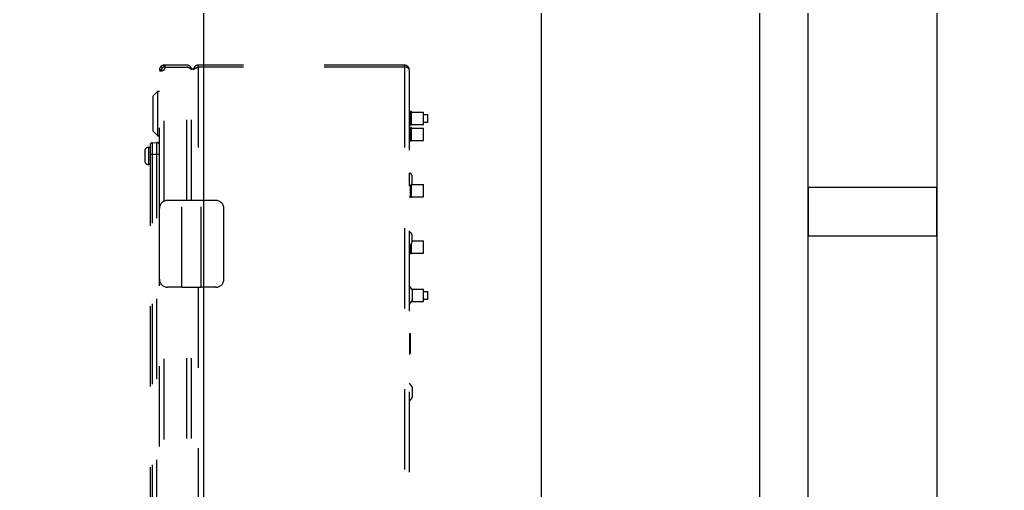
# Model space of a CAD drawing. Header units: millimetres. Extents: x 17886 to 18265, y -8727 to -7321.
# Drawn here: x 17959.11 to 17965.23, y -7871.63 to -7868.71 of the extents above; entities that cross this region are included whole.
import ezdxf

# ---------------------------------------------------------------- set-up
doc = ezdxf.new("R2010")
doc.units = ezdxf.units.MM
doc.linetypes.add('EPL_DASH', pattern=[1, 0.5, -0.5])
for name, color, linetype in [('0863279_L_DXF_CONTINUOUS_LINE', 7, 'Continuous'), ('1663777_DXF_CONTINUOUS_LINE', 7, 'Continuous'), ('1694481_CP01DXF_CONTINUOUS_LINE', 7, 'Continuous'), ('2035398_DXF_CONTINUOUS_LINE', 7, 'Continuous'), ('2275829_DKREDXF_CONTINUOUS_LINE', 7, 'Continuous'), ('2606682_CP02DXF_CONTINUOUS_LINE', 7, 'Continuous'), ('2661570_DKREDXF_CONTINUOUS_LINE', 7, 'Continuous'), ('3490706_DXF_CONTINUOUS_LINE', 7, 'Continuous'), ('3490709_DXF_CONTINUOUS_LINE', 7, 'Continuous'), ('3496808_DXF_CONTINUOUS_LINE', 7, 'Continuous'), ('3E4304_DXF_CONTINUOUS_LINE', 7, 'Continuous'), ('5P0798_BM01_DXF_CONTINUOUS_LINE', 7, 'Continuous')]:
    doc.layers.add(name, color=color, linetype=linetype)
doc.layers.add('CRTANJE', color=4, linetype='Continuous', lineweight=30)

msp = doc.modelspace()

# ---------------------------------------------------------------- linework, layer by layer
at = {"color": 6}
for points in [[(17964.00618, -7860.90246), (17954.00618, -7860.90246), (17954.00618, -7878.90246), (17964.00618, -7878.90246)], [(17965.30618, -7860.90246), (17964.80618, -7860.90246), (17964.80618, -7880.90246), (17965.30618, -7880.90246)], [(17963.70618, -7861.20246), (17954.30618, -7861.20246), (17954.30618, -7878.60246), (17963.70618, -7878.60246)], [(17964.00618, -7869.75246), (17964.00618, -7870.05246), (17964.80618, -7870.05246), (17964.80618, -7869.75246)]]:
    msp.add_lwpolyline(points, close=True, dxfattribs=at)
at = {"layer": '0863279_L_DXF_CONTINUOUS_LINE', "color": 7, "linetype": 'EPL_DASH'}
for p, q in [((17961.6172, -7869.29831), (17961.64509, -7869.29831)), ((17961.64509, -7869.34661), (17961.64509, -7869.29831)), ((17961.6172, -7869.34661), (17961.64509, -7869.34661)), ((17961.6172, -7870.39831), (17961.64509, -7870.39831)), ((17961.64509, -7870.44661), (17961.64509, -7870.39831)), ((17961.6172, -7870.44661), (17961.64509, -7870.44661))]:
    msp.add_line(p, q, dxfattribs=at)
at = {"layer": '1663777_DXF_CONTINUOUS_LINE', "color": 7, "linetype": 'EPL_DASH'}
for p, q in [((17959.919, -7869.50396), (17959.911, -7869.50396)), ((17959.911, -7869.60896), (17959.911, -7869.50396)), ((17959.886, -7869.52646), (17959.886, -7869.58646)), ((17959.919, -7869.60896), (17959.911, -7869.60896))]:
    msp.add_line(p, q, dxfattribs=at)
for centre, start, end in [((17959.90862, -7869.52646), 83.974425, 180), ((17959.90862, -7869.58646), 180, 276.025575)]:
    msp.add_arc(centre, 0.02263, start, end, dxfattribs=at)
at = {"layer": '1694481_CP01DXF_CONTINUOUS_LINE', "color": 7, "linetype": 'EPL_DASH'}
for p, q in [((17959.9774, -7870.32246), (17959.9774, -7869.88246)), ((17960.1174, -7869.83246), (17960.0274, -7869.83246)), ((17960.2374, -7869.83246), (17960.1174, -7869.83246)), ((17960.1174, -7870.37246), (17960.1174, -7869.83246)), ((17960.3274, -7869.83246), (17960.2374, -7869.83246)), ((17960.2374, -7870.37246), (17960.2374, -7869.83246)), ((17960.3774, -7870.32246), (17960.3774, -7869.88246)), ((17960.1174, -7870.37246), (17960.0274, -7870.37246)), ((17960.1174, -7870.37246), (17960.2374, -7870.37246)), ((17960.3274, -7870.37246), (17960.2374, -7870.37246))]:
    msp.add_line(p, q, dxfattribs=at)
for centre, start, end in [((17960.0274, -7869.88246), 90, 180), ((17960.3274, -7869.88246), 0, 90), ((17960.0274, -7870.32246), 180, 270), ((17960.3274, -7870.32246), 270, 0)]:
    msp.add_arc(centre, 0.05, start, end, dxfattribs=at)
at = {"layer": '2035398_DXF_CONTINUOUS_LINE', "color": 7, "linetype": 'EPL_DASH'}
for p, q in [((17961.5292, -7869.28486), (17961.5372, -7869.28486)), ((17961.5422, -7869.27986), (17961.5372, -7869.27986)), ((17961.5372, -7869.36506), (17961.5372, -7869.27986)), ((17961.5422, -7869.36506), (17961.5422, -7869.27986)), ((17961.5422, -7869.28486), (17961.6172, -7869.28486)), ((17961.6172, -7869.36006), (17961.6172, -7869.28486)), ((17961.5292, -7869.36006), (17961.5372, -7869.36006)), ((17961.5292, -7869.38486), (17961.5372, -7869.38486)), ((17961.5422, -7869.36506), (17961.5372, -7869.36506)), ((17961.5422, -7869.37986), (17961.5372, -7869.37986)), ((17961.5372, -7869.46506), (17961.5372, -7869.37986)), ((17961.5422, -7869.36006), (17961.6172, -7869.36006)), ((17961.5422, -7869.46506), (17961.5422, -7869.37986)), ((17961.5422, -7869.38486), (17961.6172, -7869.38486)), ((17961.6172, -7869.46006), (17961.6172, -7869.38486)), ((17961.5292, -7869.46006), (17961.5372, -7869.46006)), ((17961.5422, -7869.46006), (17961.6172, -7869.46006)), ((17961.5422, -7869.46506), (17961.5372, -7869.46506)), ((17961.5372, -7869.81506), (17961.5372, -7869.74052)), ((17961.5422, -7869.81506), (17961.5422, -7869.73556)), ((17961.54257, -7869.73486), (17961.6172, -7869.73486)), ((17961.6172, -7869.81006), (17961.6172, -7869.73486)), ((17961.5292, -7869.81006), (17961.5372, -7869.81006)), ((17961.5422, -7869.81506), (17961.5372, -7869.81506)), ((17961.5422, -7869.81006), (17961.6172, -7869.81006)), ((17961.5372, -7870.16506), (17961.5372, -7870.10852)), ((17961.5422, -7870.16506), (17961.5422, -7870.10356)), ((17961.5442, -7870.08486), (17961.6172, -7870.08486)), ((17961.6172, -7870.16006), (17961.6172, -7870.08486)), ((17961.5292, -7870.16006), (17961.5372, -7870.16006)), ((17961.5422, -7870.16506), (17961.5372, -7870.16506)), ((17961.5422, -7870.16006), (17961.6172, -7870.16006)), ((17961.5422, -7870.37986), (17961.53912, -7870.37986)), ((17961.5422, -7870.37986), (17961.5422, -7870.38371)), ((17961.54312, -7870.38486), (17961.6172, -7870.38486)), ((17961.6172, -7870.46006), (17961.6172, -7870.38486)), ((17961.5422, -7870.46506), (17961.53912, -7870.46506)), ((17961.5422, -7870.46506), (17961.5422, -7870.46121)), ((17961.54312, -7870.46006), (17961.6172, -7870.46006))]:
    msp.add_line(p, q, dxfattribs=at)
at = {"layer": '2275829_DKREDXF_CONTINUOUS_LINE', "color": 7, "linetype": 'EPL_DASH'}
for p, q in [((17959.919, -7869.48975), (17959.919, -7871.92716)), ((17959.93321, -7869.47477), (17959.96161, -7869.47329)), ((17959.93321, -7869.47477), (17959.96161, -7869.47329)), ((17959.93321, -7869.47477), (17959.93321, -7871.94214)), ((17959.96161, -7871.94363), (17959.96161, -7869.47329)), ((17959.9774, -7869.54746), (17959.919, -7869.54746))]:
    msp.add_line(p, q, dxfattribs=at)
for centre, start, end in [((17959.934, -7869.48975), 93, 180), ((17959.9624, -7869.48827), 0, 93)]:
    msp.add_arc(centre, 0.015, start, end, dxfattribs=at)
at = {"layer": '2606682_CP02DXF_CONTINUOUS_LINE', "color": 7, "linetype": 'EPL_DASH'}
for p, q in [((17961.5302, -7869.74246), (17961.5302, -7869.66246)), ((17961.5442, -7869.67646), (17961.5442, -7869.72846)), ((17961.5302, -7870.11046), (17961.5302, -7870.03046)), ((17961.5442, -7870.04446), (17961.5442, -7870.09646))]:
    msp.add_line(p, q, dxfattribs=at)
for centre, start, end in [((17961.5302, -7869.67646), 360, 90), ((17961.5302, -7869.72846), 270, 0), ((17961.5302, -7870.04446), 360, 90), ((17961.5302, -7870.09646), 270, 0)]:
    msp.add_arc(centre, 0.014, start, end, dxfattribs=at)
at = {"layer": '2661570_DKREDXF_CONTINUOUS_LINE', "color": 7, "linetype": 'EPL_DASH'}
for p, q in [((17959.9374, -7869.18246), (17959.9674, -7869.15416)), ((17959.9674, -7869.15416), (17959.9774, -7869.15416)), ((17959.9674, -7869.43076), (17959.9674, -7869.15416)), ((17959.9374, -7869.40246), (17959.9374, -7869.18246)), ((17959.9374, -7869.40246), (17959.9674, -7869.43076)), ((17959.9674, -7869.43076), (17959.9774, -7869.43076))]:
    msp.add_line(p, q, dxfattribs=at)
at = {"layer": '3490706_DXF_CONTINUOUS_LINE', "color": 3, "linetype": 'EPL_DASH'}
for p, q in [((17961.5002, -7868.99246), (17960.2182, -7868.99246)), ((17961.5002, -7869.00446), (17960.2182, -7869.00446)), ((17960.2182, -7869.00446), (17960.2182, -7869.83246)), ((17961.5002, -7869.00446), (17961.5002, -7876.45246)), ((17961.5292, -7869.02146), (17961.5292, -7876.45246)), ((17960.2182, -7870.37246), (17960.2182, -7873.31246))]:
    msp.add_line(p, q, dxfattribs=at)
at = {"layer": '3490706_DXF_CONTINUOUS_LINE', "color": 7, "linetype": 'EPL_DASH'}
for p, q in [((17960.2182, -7869.00446), (17960.2182, -7868.99246)), ((17961.5002, -7869.00446), (17961.5002, -7868.99246))]:
    msp.add_line(p, q, dxfattribs=at)
at = {"layer": '3490706_DXF_CONTINUOUS_LINE', "color": 3, "linetype": 'EPL_DASH'}
for centre, radius, start, end in [((17960.2182, -7869.02146), 0.029, 90, 167.586207), ((17960.28596, -7869.20395), 0.21056, 111.715629, 111.998417), ((17961.5002, -7869.02146), 0.029, 0, 90)]:
    msp.add_arc(centre, radius, start, end, dxfattribs=at)
for points, knots in [([(17960.1892, -7869.02146), (17960.1892, -7869.02073), (17960.18969, -7869.01909), (17960.19077, -7869.01783), (17960.19141, -7869.0172)], [0, 0, 0, 0, 0.4488429, 1, 1, 1, 1]), ([(17960.19141, -7869.0172), (17960.19172, -7869.0169), (17960.19241, -7869.01629), (17960.19315, -7869.01574), (17960.19354, -7869.01546)], [0, 0, 0, 0, 0.4766154, 1, 1, 1, 1]), ([(17960.19354, -7869.01546), (17960.19416, -7869.01502), (17960.19552, -7869.01414), (17960.19694, -7869.01336), (17960.19769, -7869.01296)], [0, 0, 0, 0, 0.4733564, 1, 1, 1, 1])]:
    msp.add_open_spline(points, degree=3, knots=knots, dxfattribs=at)
for points in [[(17960.19769, -7869.01296), (17960.20073, -7869.01135), (17960.2039, -7869.01), (17960.20709, -7869.00871)], [(17960.20805, -7869.00833), (17960.21141, -7869.00699), (17960.21481, -7869.00572), (17960.2182, -7869.00446)], [(17961.51055, -7869.00558), (17961.50716, -7869.00482), (17961.50367, -7869.00448), (17961.5002, -7869.00446)], [(17961.52484, -7869.0125), (17961.521, -7869.00886), (17961.51571, -7869.00673), (17961.51055, -7869.00558)], [(17961.5292, -7869.02146), (17961.5292, -7869.01814), (17961.52725, -7869.01478), (17961.52484, -7869.0125)]]:
    msp.add_open_spline(points, degree=3, dxfattribs=at)
at = {"layer": '3490709_DXF_CONTINUOUS_LINE', "color": 7, "linetype": 'EPL_DASH'}
for p, q in [((17959.98944, -7869.02146), (17959.9774, -7869.02146)), ((17959.9774, -7869.88246), (17959.9774, -7869.02146)), ((17959.99448, -7869.00934), (17959.98606, -7869.00079)), ((17960.1484, -7868.99246), (17960.0064, -7868.99246)), ((17960.0064, -7869.00446), (17960.0064, -7868.99246)), ((17960.0064, -7869.83726), (17960.0064, -7869.02027)), ((17960.01301, -7869.00446), (17960.01301, -7868.99246)), ((17960.01301, -7869.00446), (17960.1484, -7869.00446)), ((17960.1484, -7869.83246), (17960.1484, -7868.99246)), ((17959.9774, -7873.36246), (17959.9774, -7870.32246)), ((17960.0064, -7873.31726), (17960.0064, -7870.36766)), ((17960.1484, -7873.31246), (17960.1484, -7870.37246))]:
    msp.add_line(p, q, dxfattribs=at)
at = {"layer": '3490709_DXF_CONTINUOUS_LINE', "color": 3, "linetype": 'EPL_DASH'}
msp.add_line((17960.01301, -7869.00446), (17960.0064, -7869.00446), dxfattribs=at)
at = {"layer": '3490709_DXF_CONTINUOUS_LINE', "color": 7, "linetype": 'EPL_DASH'}
for centre, radius, start, end in [((17960.0064, -7869.02146), 0.029, 90, 180), ((17959.98509, -7868.99583), 0.03194, 277.525729, 282.141119), ((17959.98399, -7868.99074), 0.03714, 282.145355, 295.332455), ((17959.98902, -7869.00371), 0.024, 316.390915, 358.221158), ((17960.1484, -7869.02146), 0.029, 18.014758, 90), ((17960.07275, -7869.22363), 0.23176, 68.062837, 68.586336)]:
    msp.add_arc(centre, radius, start, end, dxfattribs=at)
at = {"layer": '3490709_DXF_CONTINUOUS_LINE', "color": 3, "linetype": 'EPL_DASH'}
for centre, start, end in [((17960.0064, -7869.02146), 90, 180), ((17960.1484, -7869.02146), 49.819812, 90)]:
    msp.add_arc(centre, 0.017, start, end, dxfattribs=at)
at = {"layer": '3490709_DXF_CONTINUOUS_LINE', "color": 7, "linetype": 'EPL_DASH'}
for points, knots in [([(17959.97747, -7869.02146), (17959.97765, -7869.02321), (17959.97953, -7869.02733), (17959.98394, -7869.02772), (17959.98607, -7869.02771)], [0, 0, 0, 0, 0.4531585, 1, 1, 1, 1]), ([(17959.98607, -7869.02771), (17959.98659, -7869.02771), (17959.98766, -7869.02767), (17959.98872, -7869.02756), (17959.98927, -7869.02749)], [0, 0, 0, 0, 0.4841075, 1, 1, 1, 1]), ([(17960.17187, -7869.01466), (17960.17102, -7869.01413), (17960.167, -7869.01182), (17960.16271, -7869.01), (17960.15933, -7869.00864)], [0, 0, 0, 0, 0.2150628, 1, 1, 1, 1]), ([(17960.1774, -7869.02146), (17960.1774, -7869.02088), (17960.17666, -7869.01787), (17960.17391, -7869.01596), (17960.17187, -7869.01466)], [0, 0, 0, 0, 0.1929391, 1, 1, 1, 1])]:
    msp.add_open_spline(points, degree=3, knots=knots, dxfattribs=at)
at = {"layer": '3490709_DXF_CONTINUOUS_LINE', "color": 3, "linetype": 'EPL_DASH'}
msp.add_open_spline([(17959.98944, -7869.02146), (17959.98956, -7869.02356), (17959.99022, -7869.02621), (17959.99208, -7869.02718)], degree=3, dxfattribs=at)
at = {"layer": '3490709_DXF_CONTINUOUS_LINE', "color": 7, "linetype": 'EPL_DASH'}
for points in [[(17959.99988, -7869.02431), (17960.00219, -7869.02322), (17960.00441, -7869.02188), (17960.0064, -7869.02027)], [(17960.15737, -7869.00786), (17960.15439, -7869.00669), (17960.15139, -7869.00558), (17960.1484, -7869.00446)]]:
    msp.add_open_spline(points, degree=3, dxfattribs=at)
at = {"layer": '3496808_DXF_CONTINUOUS_LINE', "color": 7, "linetype": 'EPL_DASH'}
for p, q in [((17961.5296, -7870.36796), (17961.5492, -7870.39246)), ((17961.5492, -7870.45246), (17961.5492, -7870.39246)), ((17961.5296, -7870.47696), (17961.5492, -7870.45246)), ((17961.5492, -7870.99246), (17961.5296, -7870.96796)), ((17961.5492, -7871.05246), (17961.5492, -7870.99246)), ((17961.5492, -7871.05246), (17961.5296, -7871.07696))]:
    msp.add_line(p, q, dxfattribs=at)
at = {"layer": '3E4304_DXF_CONTINUOUS_LINE', "color": 7, "linetype": 'EPL_DASH'}
for p, q in [((17961.5292, -7870.65896), (17961.5323, -7870.65896)), ((17961.5292, -7870.65896), (17961.5323, -7870.65896)), ((17961.5368, -7870.66346), (17961.5323, -7870.65896)), ((17961.5323, -7870.78596), (17961.5323, -7870.65896)), ((17961.5368, -7870.78146), (17961.5368, -7870.66346)), ((17961.5292, -7870.78596), (17961.5323, -7870.78596)), ((17961.5292, -7870.78596), (17961.5323, -7870.78596)), ((17961.5368, -7870.78146), (17961.5323, -7870.78596))]:
    msp.add_line(p, q, dxfattribs=at)
at = {"layer": '5P0798_BM01_DXF_CONTINUOUS_LINE', "color": 7, "linetype": 'EPL_DASH'}
for p, q in [((17960.1774, -7869.01546), (17960.19399, -7869.01546)), ((17960.1774, -7869.83246), (17960.1774, -7869.01546)), ((17960.1774, -7873.31246), (17960.1774, -7870.37246))]:
    msp.add_line(p, q, dxfattribs=at)
at = {"layer": 'CRTANJE', "lineweight": 30}
msp.add_lwpolyline([(17962.35118, -7879.70246), (17962.35118, -7855.01246), (17960.25118, -7855.01246), (17960.25118, -7879.70246)], close=True, dxfattribs=at)

doc.saveas('drawing.dxf')
